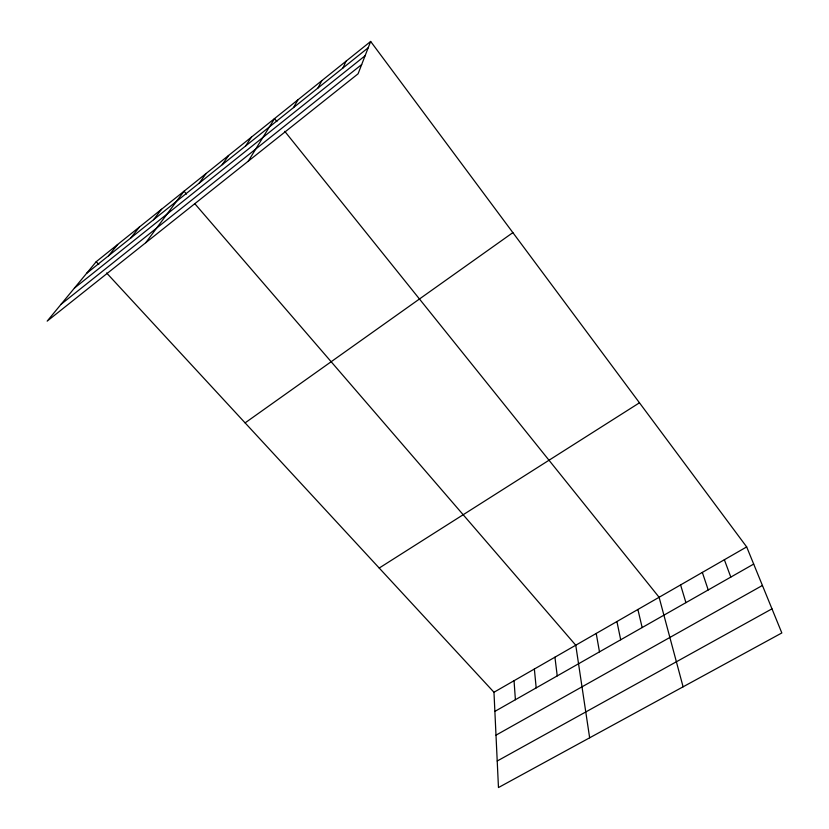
<?xml version="1.0" encoding="UTF-8"?>
<svg xmlns="http://www.w3.org/2000/svg" width="829" height="829" viewBox="0 0 829 829"><rect width="100%" height="100%" fill="white"/><g stroke="black" fill="none" stroke-linecap="round" stroke-linejoin="round"><path stroke-width="1.24" d="M370.656 41.45L358.076 73.822L47.17 321.134L96.205 261.705L370.656 41.45L746.67 546.912L781.83 632.952L498.467 787.55L493.97 692.256L106.609 272.969M342.905 68.03L346.066 61.191M318.004 87.978L321.849 80.62M293.507 107.604L298.005 99.749M248.244 161.189L274.523 118.599L276.876 121.542M245.622 145.966L251.384 137.168M222.234 164.702L228.607 155.448M199.209 183.157L206.152 173.468M145.78 242.69L184.038 191.219L186.515 194.09M153.51 219.768L161.582 209.24M130.847 237.923L139.469 226.98M108.526 255.798L117.677 244.472M86.548 273.415L368.2 47.761M74.423 288.109L365.112 55.73M61.066 304.295L361.672 64.558M245.104 422.873L512.871 232.628M379.216 568.041L639.47 402.801M493.97 692.256L746.67 546.912M494.882 711.396L753.685 564.072M496.001 735.157L762.421 585.461M497.213 761.012L771.975 608.838M96.205 261.705L98.806 264.513M194.784 203.675L575.761 645.221L589.647 737.81M284.751 131.324L659.107 597.274L683.096 686.826M724.37 559.741L730.805 577.098M702.339 572.404L708.225 589.958M680.588 584.922L685.925 602.652M637.884 609.481L642.164 627.563M616.921 621.532L620.693 639.781M596.217 633.449L599.481 651.853M554.933 657.19L557.233 675.904M534.363 669.024L536.187 687.883M514.042 680.713L515.4 699.717"/></g></svg>
